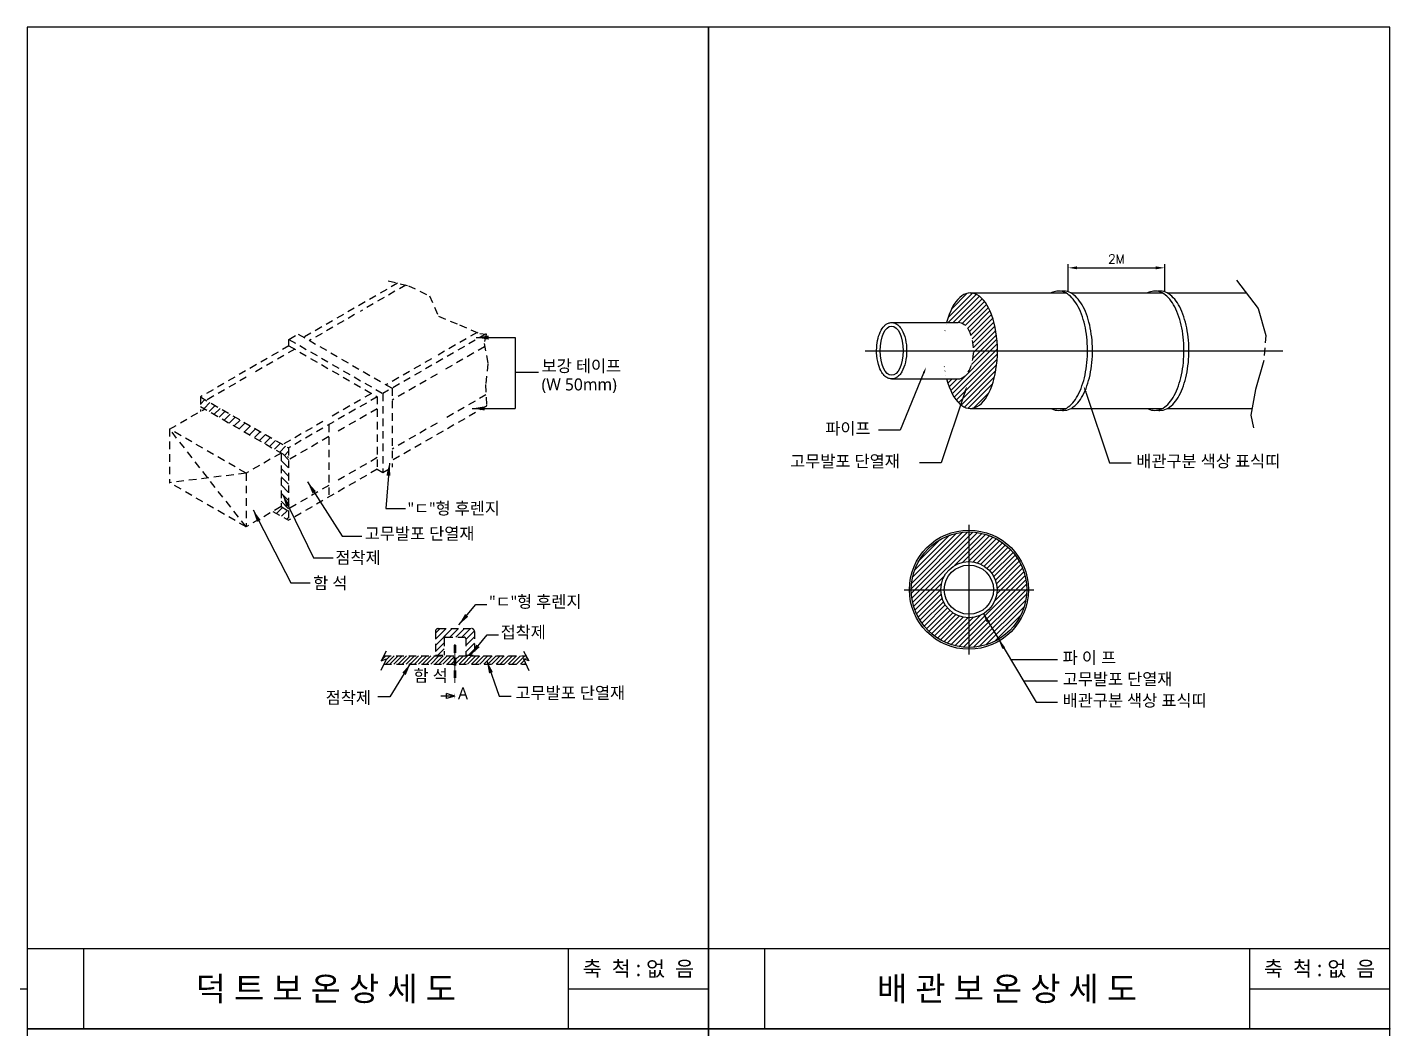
# Model space of a CAD drawing. Header units: millimetres. Extents: x 70076 to 74197, y 15592 to 16067.
# Drawn here: x 71325.4 to 71597.4, y 15867.4 to 16067.4 of the extents above; entities that cross this region are included whole.
import ezdxf
from ezdxf.enums import TextEntityAlignment as Align

# ---------------------------------------------------------------- set-up
doc = ezdxf.new("R2010")
doc.units = ezdxf.units.MM
doc.linetypes.add('H1', pattern=[2.5, 1.5, -1])
for name, color, linetype in [('1', 7, 'Continuous'), ('10', 4, 'Continuous'), ('2', 2, 'H1'), ('C', 4, 'Continuous'), ('G', 3, 'Continuous'), ('MDET', 4, 'Continuous')]:
    doc.layers.add(name, color=color, linetype=linetype)
doc.layers.add('t', color=1, linetype='Continuous', lineweight=15)
doc.styles.add('ROMANS', font='romans.shx')
doc.styles.get("Standard").update_dxf_attribs({"font": ''})
doc.styles.add('sunjin', font='')
doc.styles.get('Standard').set_extended_font_data('Arial')
doc.styles.get('sunjin').set_extended_font_data('Malgun Gothic')
doc.dimstyles.get("Standard").update_dxf_attribs({"dimtxt": 0.18, "dimasz": 0.18, "dimexe": 0.18, "dimexo": 0.0625, "dimgap": 0.09, "dimtad": 0, "dimtih": 1, "dimtoh": 1, "dimdec": 4, "dimzin": 0, "dimdsep": 46, "dimtxsty": 'Standard', "dimcen": 0.09, "dimadec": 0, "dimazin": 0, "dimtfac": 1, "dimtdec": 4, "dimtofl": 0, "dimtmove": 0, "dimatfit": 3, "dimfxl": 1, "dimtolj": 1, "dimtzin": 0, "dimarcsym": 0})

# ---------------------------------------------------------------- blocks, each defined once
blk = doc.blocks.new('BORDER')
for p, q in [((1, 1), (0, 1)), ((0, 1), (0, 0)), ((1, 0), (1, 1)), ((0, 0), (1, 0))]:
    blk.add_line(p, q)

msp = doc.modelspace()

# ---------------------------------------------------------------- hatches: boundary and pattern name
at = {"layer": 't'}
h = msp.add_hatch(dxfattribs=at)
h.set_pattern_fill('_USER', color=256, scale=0.711111, angle=45, style=0, pattern_type=0)
h.set_pattern_definition([(45, (71386.85756, 15878.9888), (-0.5028315, 0.5028315), [])])
edge = h.paths.add_edge_path()
edge.add_ellipse((71511.24, 16002.76), major_axis=(0, 5.62), ratio=0.541832, start_angle=180, end_angle=360, ccw=False)
edge.add_line((71511.24, 15997.14), (71508.91, 15997.14))
edge.add_ellipse((71513.64, 16002.76), major_axis=(0, 11.53), ratio=0.469691, start_angle=119.1716, end_angle=420.8284)
edge.add_line((71508.91, 16008.38), (71511.67, 16008.38))
h = msp.add_hatch(dxfattribs=at)
h.set_pattern_fill('_USER', color=256, scale=1.1232, angle=45, style=0, pattern_type=0)
h.set_pattern_definition([(45, (70809.2502, 15576.4174), (-0.7942223, 0.7942223), [])])
h.paths.add_polyline_path([(71359.93, 15993.52), (71359.93, 15991.64), (71377.54, 15981.47), (71377.54, 15983.35)])
h = msp.add_hatch(dxfattribs=at)
h.set_pattern_fill('_USER', color=256, scale=1.152, angle=315, style=0, pattern_type=0)
h.set_pattern_definition([(315, (71175.5806, 15798.4471), (0.814587, 0.814587), [])])
h.paths.add_polyline_path([(71376.05, 15971.62), (71377.54, 15970.77), (71377.54, 15981.47), (71376.05, 15982.33)])
h.paths.add_polyline_path([(71359.93, 15990.64), (71360.79, 15991.14), (71359.93, 15991.64)])
h = msp.add_hatch(dxfattribs=at)
h.set_pattern_fill('_USER', color=256, scale=1.152, angle=45, style=0, pattern_type=0)
h.set_pattern_definition([(45, (71175.5806, 15798.4471), (-0.814587, 0.814587), [])])
h.paths.add_polyline_path([(71376.05, 15971.62), (71374.43, 15970.68), (71377.54, 15968.89), (71377.54, 15970.77)])
h = msp.add_hatch(dxfattribs=at)
h.set_pattern_fill('_USER', color=256, scale=0.711111, angle=45, style=0, pattern_type=0)
h.set_pattern_definition([(45, (71457.68844, 15838.6819), (-0.5028315, 0.5028315), [])])
edge = h.paths.add_edge_path()
edge.add_arc((71513.36, 15955.04), 11.53, 0, 360)
edge = h.paths.add_edge_path(flags=17)
edge.add_arc((71513.36, 15955.04), 5.62, 0, 360)
h = msp.add_hatch(dxfattribs=at)
h.set_pattern_fill('_USER', color=256, scale=0.864, angle=45, style=0, pattern_type=0)
h.set_pattern_definition([(45, (71056.5112, 15726.7627), (-0.6109403, 0.6109403), [])])
h.paths.add_polyline_path([(71412.91, 15945.55), (71412.91, 15941.99), (71414.64, 15941.99), (71414.64, 15947.28), (71406.85, 15947.28), (71406.85, 15941.99), (71408.58, 15941.99), (71408.58, 15945.55)])
h = msp.add_hatch(dxfattribs=at)
h.set_pattern_fill('_USER', color=256, scale=0.576, angle=45, style=0, pattern_type=0)
h.set_pattern_definition([(45, (71174.58815, 15798.4471), (-0.4072935, 0.4072935), [])])
h.paths.add_polyline_path([(71410.89, 15941.82), (71410.89, 15940.17), (71424.92, 15940.17), (71424.41, 15941.23), (71425.47, 15940.81), (71424.96, 15941.82)])
h.paths.add_polyline_path([(71410.6, 15940.17), (71410.6, 15941.82), (71396.53, 15941.82), (71396.01, 15940.81), (71397.07, 15941.23), (71396.57, 15940.17)])

# ---------------------------------------------------------------- linework, layer by layer
at = {"color": 1}
for p, q in [((71516.24, 15950.21), (71526.76, 15932.56)), ((71521.67, 15941.09), (71531.06, 15941.09)), ((71524.22, 15936.83), (71531.06, 15936.83)), ((71526.76, 15932.56), (71531.06, 15932.56))]:
    msp.add_line(p, q, dxfattribs=at)
for points in [[(71504.32, 15998.28), (71499.66, 15986.92), (71495.32, 15986.92)], [(71512.55, 15994.48), (71507.81, 15980.36), (71503.47, 15980.36)]]:
    msp.add_lwpolyline(points, dxfattribs=at)
at = {"color": 1, "extrusion": (0, 0, -1)}
msp.add_lwpolyline([(-71536.67, 15994.48), (-71541.41, 15980.36), (-71545.75, 15980.36)], dxfattribs=at)
at = {"color": 1}
for points in [[(71504.13, 15998.36), (71504.8, 15999.45), (71504.52, 15998.2)], [(71512.35, 15994.55), (71512.95, 15995.68), (71512.75, 15994.41)], [(71516.89, 15948.53), (71516.24, 15950.21), (71517.4, 15948.84)], [(71519.92, 15943.46), (71519.26, 15945.13), (71520.43, 15943.76)], [(71520.1, 15943.15), (71519.45, 15944.83), (71520.61, 15943.45)]]:
    msp.add_solid(points, dxfattribs=at)
at = {"color": 1, "extrusion": (0, 0, -1)}
msp.add_solid([(-71536.87, 15994.55), (-71536.26, 15995.68), (-71536.47, 15994.41)], dxfattribs=at)
at = {"layer": '1'}
for p, q in [((71422.77, 15998.49), (71427.44, 15998.49)), ((71410.73, 15933.8), (71407.91, 15933.8)), ((71410.73, 15933.8), (71409.07, 15934.28)), ((71409.07, 15933.32), (71409.07, 15934.28)), ((71410.73, 15933.8), (71409.07, 15933.32))]:
    msp.add_line(p, q, dxfattribs=at)
at = {"layer": '10'}
msp.add_point((71597.37, 15867.36), dxfattribs=at)
msp.add_point((71597.37, 15867.36), dxfattribs=at)
at = {"layer": '2', "linetype": 'Continuous'}
for p, q in [((71533.18, 16014.63), (71533.18, 16020.02)), ((71534.96, 16019.31), (71550.66, 16019.31)), ((71552.44, 16014.63), (71552.44, 16020.02)), ((71566.77, 16016.86), (71571.11, 16011.18)), ((71513.64, 16014.29), (71532.71, 16014.29)), ((71533.71, 16014.29), (71551.97, 16014.29)), ((71552.96, 16014.29), (71568.74, 16014.29)), ((71571.11, 16011.18), (71572.62, 16005.8)), ((71497.93, 16008.38), (71511.24, 16008.38)), ((71572.2, 16000.8), (71570.56, 15994.99)), ((71497.93, 15997.14), (71511.24, 15997.14)), ((71570.56, 15994.99), (71569.64, 15989.86)), ((71513.64, 15991.23), (71532.71, 15991.23)), ((71533.71, 15991.23), (71551.97, 15991.23)), ((71552.96, 15991.23), (71569.88, 15991.23)), ((71569.64, 15989.86), (71570.14, 15987.38))]:
    msp.add_line(p, q, dxfattribs=at)
at = {"layer": '2'}
for p, q in [((71399.31, 16016.25), (71380.58, 16005.44)), ((71400.95, 16015.87), (71391.85, 16010.62)), ((71397.41, 16016.69), (71401.47, 16015.75)), ((71401.47, 16015.75), (71405.66, 16013.73)), ((71405.66, 16013.73), (71407.5, 16009.64)), ((71390.73, 16009.97), (71381.73, 16004.77)), ((71407.5, 16009.64), (71411.65, 16007.92)), ((71411.65, 16007.92), (71415.72, 16006.17)), ((71377.61, 16005.02), (71379.46, 16006.09)), ((71377.61, 16005.02), (71396.35, 15994.21)), ((71377.61, 16003.73), (71377.61, 16005.02)), ((71379.46, 16006.09), (71398.19, 15995.27)), ((71416.98, 16006.12), (71396.35, 15994.21)), ((71415.17, 16006.4), (71407.16, 16001.78)), ((71415.72, 16006.17), (71416.98, 16006.09)), ((71416.98, 16006.09), (71416.58, 16004.23)), ((71572.62, 16005.8), (71572.2, 16000.8)), ((71377.61, 16003.73), (71359.93, 15993.52)), ((71378.76, 16003.06), (71370.37, 15998.22)), ((71377.61, 16003.73), (71395.23, 15993.56)), ((71416.66, 16003.56), (71408.31, 15998.74)), ((71416.58, 16004.23), (71417.35, 16000.16)), ((71406.04, 16001.13), (71397.04, 15995.94)), ((71417.35, 16000.16), (71416.88, 15996.01)), ((71369.09, 15997.48), (71361.08, 15992.85)), ((71407.19, 15998.09), (71398.19, 15992.9)), ((71394.07, 15994.22), (71385.68, 15989.38)), ((71396.35, 15994.21), (71396.35, 15978.45)), ((71398.19, 15995.27), (71398.19, 15979.52)), ((71416.95, 15993.95), (71408.31, 15988.97)), ((71416.88, 15996.01), (71417.03, 15991.89)), ((71353.79, 15987.1), (71360.79, 15991.14)), ((71359.93, 15993.52), (71359.93, 15990.64)), ((71359.93, 15993.52), (71377.54, 15983.35)), ((71359.93, 15991.64), (71377.54, 15981.47)), ((71395.23, 15993.56), (71377.54, 15983.35)), ((71395.23, 15991.18), (71386.83, 15986.34)), ((71395.23, 15993.56), (71395.23, 15979.1)), ((71417.03, 15991.69), (71398.19, 15980.81)), ((71417.03, 15991.89), (71416.96, 15991.65)), ((71384.4, 15988.64), (71376.39, 15984.01)), ((71407.19, 15988.32), (71398.19, 15983.12)), ((71369.06, 15967.58), (71353.79, 15987.1)), ((71369.06, 15978.29), (71353.79, 15987.1)), ((71353.79, 15987.1), (71353.79, 15976.4)), ((71385.55, 15985.6), (71377.54, 15980.97)), ((71385.55, 15987.97), (71385.55, 15973.52)), ((71377.54, 15983.35), (71377.54, 15968.89)), ((71376.05, 15982.33), (71369.06, 15978.29)), ((71376.05, 15982.33), (71376.05, 15971.62)), ((71395.23, 15981.41), (71386.83, 15976.56)), ((71369.06, 15978.29), (71353.79, 15976.4)), ((71369.06, 15978.29), (71369.06, 15967.58)), ((71395.23, 15979.1), (71377.54, 15968.89)), ((71395.23, 15979.1), (71396.35, 15978.45)), ((71396.35, 15978.45), (71398.19, 15979.52)), ((71369.06, 15967.58), (71353.79, 15976.4)), ((71385.55, 15975.83), (71377.54, 15971.2)), ((71376.05, 15971.62), (71369.06, 15967.58)), ((71374.43, 15970.68), (71377.54, 15968.89)), ((71376.05, 15971.62), (71377.54, 15970.77)), ((71406.85, 15946.7), (71406.85, 15941.99)), ((71407.42, 15947.28), (71414.06, 15947.28)), ((71408.58, 15945.26), (71408.58, 15941.99)), ((71408.86, 15945.55), (71412.62, 15945.55)), ((71412.91, 15945.26), (71412.91, 15941.99)), ((71414.64, 15946.7), (71414.64, 15941.99)), ((71406.85, 15941.99), (71408.58, 15941.99)), ((71410.6, 15943.93), (71410.6, 15936.63)), ((71410.89, 15943.93), (71410.6, 15943.93)), ((71410.89, 15943.93), (71410.89, 15936.63)), ((71412.91, 15941.99), (71414.64, 15941.99)), ((71396.53, 15941.82), (71424.96, 15941.82)), ((71396.57, 15940.17), (71424.92, 15940.17))]:
    msp.add_line(p, q, dxfattribs=at)
for points, const_width in [([(71410.74, 15943.93), (71410.74, 15936.41)], 0.173), ([(71410.73, 15933.32), (71410.73, 15934.28)], 0.115)]:
    msp.add_lwpolyline(points, dxfattribs=dict(at, const_width=const_width))
at = {"layer": '2', "linetype": 'Continuous'}
for radius in [11.89, 11.53, 5.62, 4.91]:
    msp.add_circle((71513.36, 15955.04), radius, dxfattribs=at)
at = {"layer": '2'}
for centre, radius, start, end in [((71407.42, 15946.7), 0.576, 90, 180), ((71408.86, 15945.26), 0.288, 90, 180), ((71412.62, 15945.26), 0.288, 0, 90), ((71414.06, 15946.7), 0.576, 0, 90)]:
    msp.add_arc(centre, radius, start, end, dxfattribs=at)
at = {"layer": '2', "linetype": 'Continuous'}
msp.add_ellipse((71513.64, 16002.76), major_axis=(0, 11.53), ratio=0.469691, start_param=2.079937, end_param=7.344841, dxfattribs=at)
msp.add_ellipse((71497.93, 16002.76), major_axis=(0, 4.91), ratio=0.46603, dxfattribs=at)
at = {"layer": '2'}
msp.add_ellipse((71511.24, 16002.76), major_axis=(0, 5.62), ratio=0.541832, start_param=3.141593, end_param=6.283185, dxfattribs=at)
at = {"layer": '2', "linetype": 'Continuous'}
for points, knots in [([(71529.75, 15991.23), (71529.79, 15991.2), (71529.84, 15991.18), (71530.32, 15990.95), (71530.77, 15990.84), (71531.68, 15990.84), (71532.13, 15990.95), (71533, 15991.35), (71533.41, 15991.65), (71534.18, 15992.42), (71534.53, 15992.88), (71535.51, 15994.49), (71536.04, 15995.84), (71536.79, 15998.89), (71536.99, 16000.59), (71537.06, 16004), (71536.91, 16005.72), (71536.29, 16008.88), (71535.81, 16010.32), (71534.59, 16012.66), (71533.86, 16013.56), (71532.59, 16014.39), (71532.14, 16014.57), (71531.52, 16014.66), (71531.38, 16014.67), (71531.23, 16014.67), (71530.84, 16014.67), (71530.46, 16014.6), (71529.97, 16014.4), (71529.86, 16014.35), (71529.75, 16014.29)], [2.898334, 2.898334, 2.898334, 2.898334, 2.921747, 2.921747, 3.140639, 3.140639, 3.35953, 3.35953, 3.578422, 3.578422, 3.797313, 3.797313, 4.235096, 4.235096, 4.672879, 4.672879, 5.110662, 5.110662, 5.548445, 5.548445, 5.986228, 5.986228, 6.212604, 6.212604, 6.283185, 6.283185, 6.283185, 6.469084, 6.469084, 6.526445, 6.526445, 6.526445, 6.526445]), ([(71531.81, 15990.87), (71531.95, 15990.85), (71532.08, 15990.84), (71532.67, 15990.84), (71533.12, 15990.95), (71533.99, 15991.35), (71534.4, 15991.65), (71535.17, 15992.42), (71535.53, 15992.88), (71536.51, 15994.49), (71537.04, 15995.84), (71537.78, 15998.89), (71537.99, 16000.59), (71538.05, 16004), (71537.9, 16005.72), (71537.28, 16008.88), (71536.8, 16010.32), (71535.59, 16012.66), (71534.85, 16013.56), (71533.59, 16014.39), (71533.13, 16014.57), (71532.51, 16014.66), (71532.37, 16014.67), (71532.22, 16014.67), (71532.09, 16014.67), (71531.95, 16014.66), (71531.81, 16014.65)], [3.076272, 3.076272, 3.076272, 3.076272, 3.140639, 3.140639, 3.35953, 3.35953, 3.578422, 3.578422, 3.797313, 3.797313, 4.235096, 4.235096, 4.672879, 4.672879, 5.110662, 5.110662, 5.548445, 5.548445, 5.986228, 5.986228, 6.212604, 6.212604, 6.283185, 6.283185, 6.283185, 6.348567, 6.348567, 6.348567, 6.348567]), ([(71549, 15991.23), (71549.05, 15991.2), (71549.09, 15991.18), (71549.57, 15990.95), (71550.03, 15990.84), (71550.94, 15990.84), (71551.39, 15990.95), (71552.25, 15991.35), (71552.66, 15991.65), (71553.43, 15992.42), (71553.79, 15992.88), (71554.77, 15994.49), (71555.3, 15995.84), (71556.04, 15998.89), (71556.25, 16000.59), (71556.31, 16004), (71556.17, 16005.72), (71555.54, 16008.88), (71555.07, 16010.32), (71553.85, 16012.66), (71553.11, 16013.56), (71551.85, 16014.39), (71551.39, 16014.57), (71550.78, 16014.66), (71550.63, 16014.67), (71550.49, 16014.67), (71550.1, 16014.67), (71549.71, 16014.6), (71549.23, 16014.4), (71549.11, 16014.35), (71549, 16014.29)], [2.898334, 2.898334, 2.898334, 2.898334, 2.921747, 2.921747, 3.140639, 3.140639, 3.35953, 3.35953, 3.578422, 3.578422, 3.797313, 3.797313, 4.235096, 4.235096, 4.672879, 4.672879, 5.110662, 5.110662, 5.548445, 5.548445, 5.986228, 5.986228, 6.212604, 6.212604, 6.283185, 6.283185, 6.283185, 6.469084, 6.469084, 6.526445, 6.526445, 6.526445, 6.526445]), ([(71551.07, 15990.87), (71551.2, 15990.85), (71551.34, 15990.84), (71551.93, 15990.84), (71552.38, 15990.95), (71553.24, 15991.35), (71553.66, 15991.65), (71554.42, 15992.42), (71554.78, 15992.88), (71555.76, 15994.49), (71556.29, 15995.84), (71557.03, 15998.89), (71557.24, 16000.59), (71557.31, 16004), (71557.16, 16005.72), (71556.53, 16008.88), (71556.06, 16010.32), (71554.84, 16012.66), (71554.1, 16013.56), (71552.84, 16014.39), (71552.38, 16014.57), (71551.77, 16014.66), (71551.62, 16014.67), (71551.48, 16014.67), (71551.34, 16014.67), (71551.21, 16014.66), (71551.07, 16014.65)], [3.076272, 3.076272, 3.076272, 3.076272, 3.140639, 3.140639, 3.35953, 3.35953, 3.578422, 3.578422, 3.797313, 3.797313, 4.235096, 4.235096, 4.672879, 4.672879, 5.110662, 5.110662, 5.548445, 5.548445, 5.986228, 5.986228, 6.212604, 6.212604, 6.283185, 6.283185, 6.283185, 6.348567, 6.348567, 6.348567, 6.348567]), ([(71497.93, 16008.38), (71497.71, 16008.38), (71497.49, 16008.34), (71497.08, 16008.18), (71496.89, 16008.07), (71496.55, 16007.81), (71496.39, 16007.65), (71495.93, 16007.09), (71495.68, 16006.62), (71495.28, 16005.55), (71495.13, 16004.95), (71494.95, 16003.69), (71494.91, 16003.02), (71494.96, 16001.55), (71495.08, 16000.74), (71495.46, 15999.42), (71495.68, 15998.88), (71496.17, 15998.11), (71496.4, 15997.84), (71496.86, 15997.46), (71497.09, 15997.32), (71497.59, 15997.15), (71497.85, 15997.12), (71498.38, 15997.17), (71498.63, 15997.26), (71499.08, 15997.52), (71499.29, 15997.68), (71499.66, 15998.08), (71499.82, 15998.3), (71500.28, 15999.09), (71500.52, 15999.75), (71500.84, 16001.18), (71500.93, 16001.97), (71500.93, 16003.54), (71500.85, 16004.33), (71500.52, 16005.77), (71500.28, 16006.42), (71499.77, 16007.29), (71499.55, 16007.57), (71499.09, 16007.99), (71498.87, 16008.14), (71498.4, 16008.33), (71498.16, 16008.38), (71497.93, 16008.38)], [0, 0, 0, 0, 0.17264, 0.17264, 0.345279, 0.345279, 0.517919, 0.517919, 0.893607, 0.893607, 1.269294, 1.269294, 1.644982, 1.644982, 2.116226, 2.116226, 2.50725, 2.50725, 2.776069, 2.776069, 2.983363, 2.983363, 3.190656, 3.190656, 3.397949, 3.397949, 3.605242, 3.605242, 3.812535, 3.812535, 4.26222, 4.26222, 4.711904, 4.711904, 5.161589, 5.161589, 5.611274, 5.611274, 5.883382, 5.883382, 6.097385, 6.097385, 6.283185, 6.283185, 6.283185, 6.283185])]:
    msp.add_open_spline(points, degree=3, knots=knots, dxfattribs=at)
for points in [[(71534.96, 16019.61), (71534.96, 16019.02), (71533.18, 16019.31)], [(71550.66, 16019.61), (71550.66, 16019.02), (71552.44, 16019.31)]]:
    msp.add_solid(points, dxfattribs=at)
at = {"layer": 'C'}
for p, q in [((71492.65, 16002.76), (71576.03, 16002.76)), ((71513.36, 15967.99), (71513.36, 15942.08)), ((71500.4, 15955.04), (71526.31, 15955.04)), ((71397.02, 15942.77), (71396.01, 15940.81)), ((71424.47, 15942.77), (71425.47, 15940.81)), ((71397.07, 15941.23), (71395.96, 15938.9)), ((71396.01, 15940.81), (71397.07, 15941.23)), ((71424.41, 15941.23), (71425.53, 15938.9)), ((71425.47, 15940.81), (71424.41, 15941.23))]:
    msp.add_line(p, q, dxfattribs=at)
at = {"layer": 'C', "color": 4}
for p, q in [((71325.37, 15883.36), (71461.37, 15883.36)), ((71336.57, 15883.36), (71336.57, 15867.36)), ((71433.37, 15883.36), (71433.37, 15867.36)), ((71461.37, 15883.36), (71597.37, 15883.36)), ((71472.57, 15883.36), (71472.57, 15867.36)), ((71569.37, 15883.36), (71569.37, 15867.36)), ((71297.37, 15875.36), (71325.37, 15875.36)), ((71433.37, 15875.36), (71461.37, 15875.36)), ((71569.37, 15875.36), (71597.37, 15875.36))]:
    msp.add_line(p, q, dxfattribs=at)

# ---------------------------------------------------------------- block references
for p, xscale, yscale, zscale in [((71325.37, 15867.36), 135.9999999999677, 199.9999999999517, 135.9999999999677), ((71325.37, 15667.36), 136.0000000000002, 200.0000000000002, 136.0000000000002), ((71461.37, 15667.36), 136.0000000000002, 200.0000000000002, 136.0000000000002)]:
    msp.add_blockref('BORDER', p, dxfattribs=dict(at, xscale=xscale, yscale=yscale, zscale=zscale))
at = {"layer": 'MDET', "color": 3, "xscale": 136, "yscale": 199.9999999999954, "zscale": 136}
msp.add_blockref('BORDER', (71461.37, 15867.36), dxfattribs=at)

# ---------------------------------------------------------------- texts
at = {"layer": '2', "linetype": 'Continuous', "insert": (71542.81, 16021.09), "char_height": 1.778, "attachment_point": 5, "style": 'ROMANS'}
msp.add_mtext('\\A1;2M', dxfattribs=at)
at = {"layer": 'G', "style": 'sunjin'}
for s, p in [('보강 테이프', (71428.05, 15998.52)), ('(W 50mm)', (71428.05, 15994.83)), ('"ㄷ"형 후렌지', (71401.31, 15970.08)), ('고무발포 단열재', (71392.75, 15965.05)), ('점착제', (71386.89, 15960.25)), ('함 석', (71382.45, 15955.16)), ('"ㄷ"형 후렌지', (71417.59, 15951.45)), ('접착제', (71419.86, 15945.35)), ('함 석', (71402.48, 15936.66)), ('점착제', (71384.96, 15932.28)), ('A', (71411.36, 15933.16)), ('고무발포 단열재', (71422.83, 15933.24))]:
    msp.add_text(s, height=2.4, dxfattribs=at).set_placement(p)
at = {"layer": 'G', "color": 3, "style": 'sunjin'}
for s, p in [('파이프', (71484.69, 15986.03)), ('고무발포 단열재', (71477.67, 15979.5)), ('배관구분 색상 표식띠', (71546.77, 15979.52)), ('파 이 프', (71532.08, 15940.26)), ('고무발포 단열재', (71532.08, 15935.99)), ('배관구분 색상 표식띠', (71532.08, 15931.73))]:
    msp.add_text(s, height=2.4, dxfattribs=at).set_placement(p)
at = {"layer": 'MDET', "color": 2, "style": 'sunjin'}
for p in [(71447.37, 15879.36), (71583.37, 15879.36)]:
    msp.add_text('축  척 : 없  음', height=3, dxfattribs=at).set_placement(p, align=Align.MIDDLE_CENTER)
at = {"layer": 'MDET', "color": 3, "style": 'sunjin'}
for s, p in [('덕 트 보 온 상 세 도', (71384.97, 15875.36)), ('배 관 보 온 상 세 도', (71520.97, 15875.36))]:
    msp.add_text(s, height=4.8, dxfattribs=at).set_placement(p, align=Align.MIDDLE_CENTER)

# ---------------------------------------------------------------- leaders
at = {"layer": '1'}
for points in [[(71415.01, 16005.39), (71422.77, 16005.39), (71422.77, 15991.23)], [(71414.2, 15991.23), (71422.77, 15991.23)], [(71397.66, 15980.31), (71396.97, 15971.28), (71400.87, 15971.28)], [(71381.31, 15976.59), (71388.26, 15965.75), (71392.14, 15965.75)], [(71376.36, 15973.99), (71382.54, 15961.39), (71386.43, 15961.39)], [(71370.45, 15970.99), (71377.99, 15956.39), (71381.88, 15956.39)], [(71411.5, 15947.99), (71414.9, 15952.09), (71417.15, 15952.09)], [(71413.77, 15941.89), (71417.17, 15945.99), (71419.42, 15945.99)], [(71401.91, 15940.35), (71397.74, 15933.64), (71395.36, 15933.64)], [(71417.11, 15940.81), (71419.61, 15933.77), (71421.98, 15933.77)]]:
    msp.add_leader(points, dimstyle='Standard', override={"dimtxt": 2.5, "dimasz": 2.5, "dimexe": 1, "dimexo": 0, "dimgap": 0, "dimtih": 0, "dimdec": 3, "dimzin": 8, "dimcen": 0, "dimclrd": 256, "dimclre": 256, "dimclrt": 3, "dimazin": 2, "dimtdec": 3, "dimtix": 1, "dimtofl": 1, "dimtvp": 1}, dxfattribs=at)

doc.saveas('drawing.dxf')
